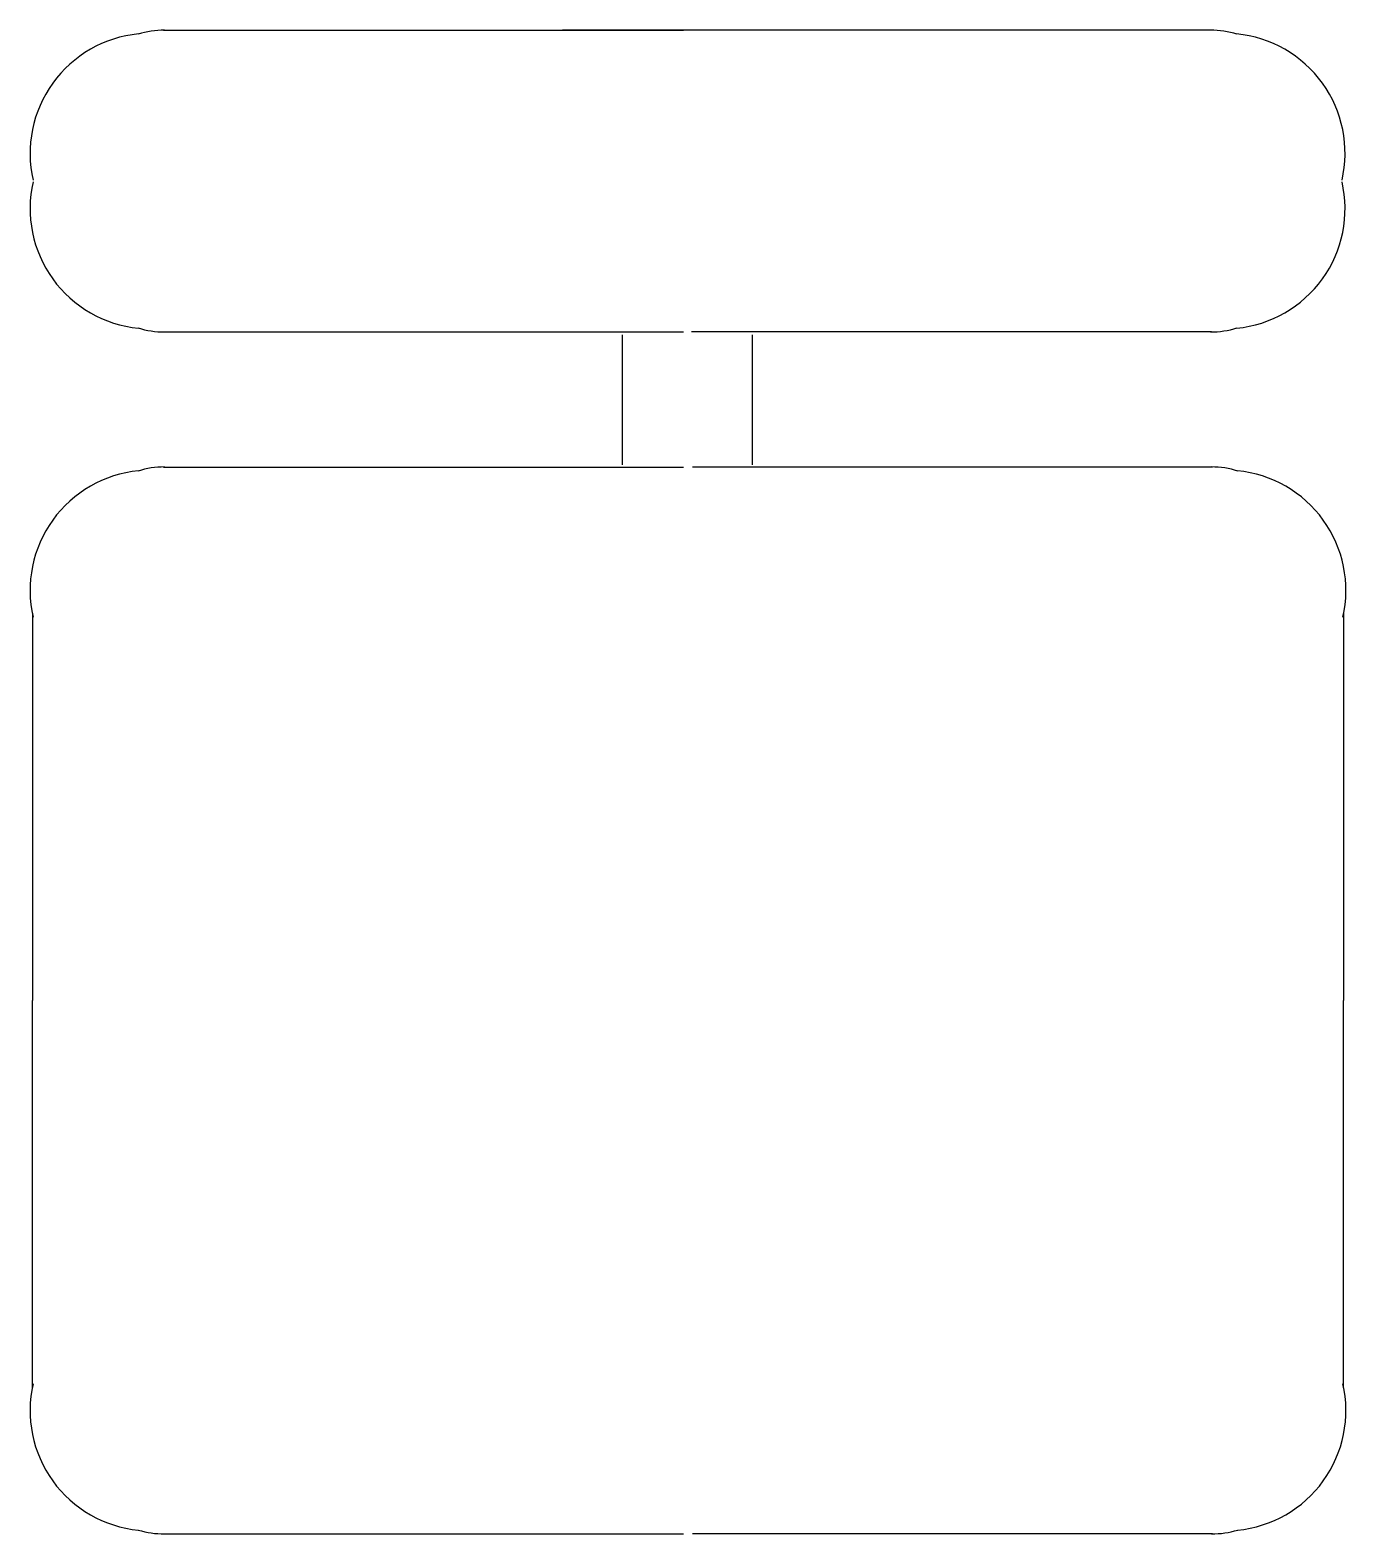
# Model space of a CAD drawing. Extents: x -0.151 to 0.355, y 0 to 0.579.
import ezdxf

# ---------------------------------------------------------------- set-up
doc = ezdxf.new("R2010")
doc.units = 0
doc.header["$MEASUREMENT"] = 0
doc.layers.add('MOB2', color=5, linetype='CONTINUOUS')

msp = doc.modelspace()

# ---------------------------------------------------------------- linework, layer by layer
at = {"layer": 'MOB2'}
for p, q in [((0.10342, 0.57854), (0.05342, 0.57854)), ((-0.1, 0.57852), (0.1, 0.57852)), ((0.30312, 0.57852), (0.10312, 0.57852)), ((-0.1, 0.46241), (0.1, 0.46241)), ((0.07656, 0.41124), (0.07656, 0.46124)), ((0.30312, 0.46241), (0.10312, 0.46241)), ((0.12656, 0.41124), (0.12656, 0.46124)), ((-0.1, 0.41044), (0.1, 0.41044)), ((0.30345, 0.41044), (0.10345, 0.41044)), ((-0.1504, 0.35426), (-0.1504, 0.20522)), ((0.35385, 0.35426), (0.35385, 0.20522)), ((-0.1504, 0.05618), (-0.1504, 0.20522)), ((0.35385, 0.05618), (0.35385, 0.20522)), ((-0.1, 0), (0.1, 0)), ((0.30345, 0), (0.10345, 0))]:
    msp.add_line(p, q, dxfattribs=at)
for centre, radius, start, end in [((-0.10519, 0.5311), 0.04619, 95.53322, 192.89208), ((-0.09962, 0.54458), 0.03395, 90, 107.45053), ((0.30274, 0.54458), 0.03395, 72.54947, 90), ((0.30832, 0.5311), 0.04619, 347.10792, 84.46678), ((-0.10519, 0.50983), 0.04619, 167.10792, 264.46678), ((0.30832, 0.50983), 0.04619, 275.53322, 12.89208), ((-0.09962, 0.49634), 0.03395, 252.54947, 270), ((0.30274, 0.49634), 0.03395, 270, 287.45053), ((-0.10519, 0.36302), 0.04619, 95.53322, 192.89208), ((-0.09962, 0.37651), 0.03395, 90, 107.45053), ((0.30307, 0.37651), 0.03395, 72.54947, 90), ((0.30865, 0.36302), 0.04619, 347.10792, 84.46678), ((-0.10519, 0.04742), 0.04619, 167.10792, 264.46678), ((0.30865, 0.04742), 0.04619, 275.53322, 12.89208), ((-0.09964, 0.03575), 0.03573, 253.56364, 270), ((0.3031, 0.03575), 0.03573, 270, 286.43636)]:
    msp.add_arc(centre, radius, start, end, dxfattribs=at)

doc.saveas('drawing.dxf')
